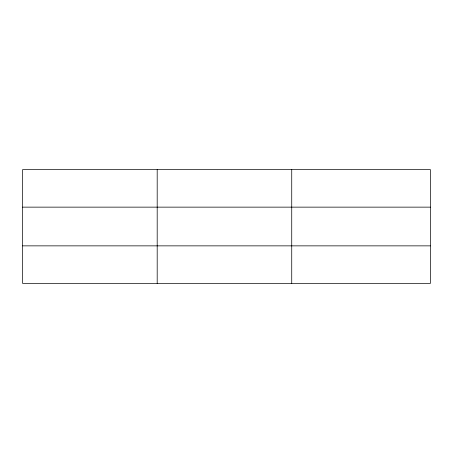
<?xml version="1.0" encoding="UTF-8"?>
<svg xmlns="http://www.w3.org/2000/svg" width="453" height="453" viewBox="0 0 453 453"><rect width="100%" height="100%" fill="white"/><g stroke="black" fill="none" stroke-linecap="round" stroke-linejoin="round"><path stroke-width="0.68" d="M157.191 169.558L157.191 283.442M291.732 169.558L291.732 283.442M430.35 245.86L430.35 283.442L22.65 283.442L22.65 169.558L430.35 169.558L430.35 245.86L22.65 245.86M22.65 207.14L430.35 207.14"/></g></svg>
